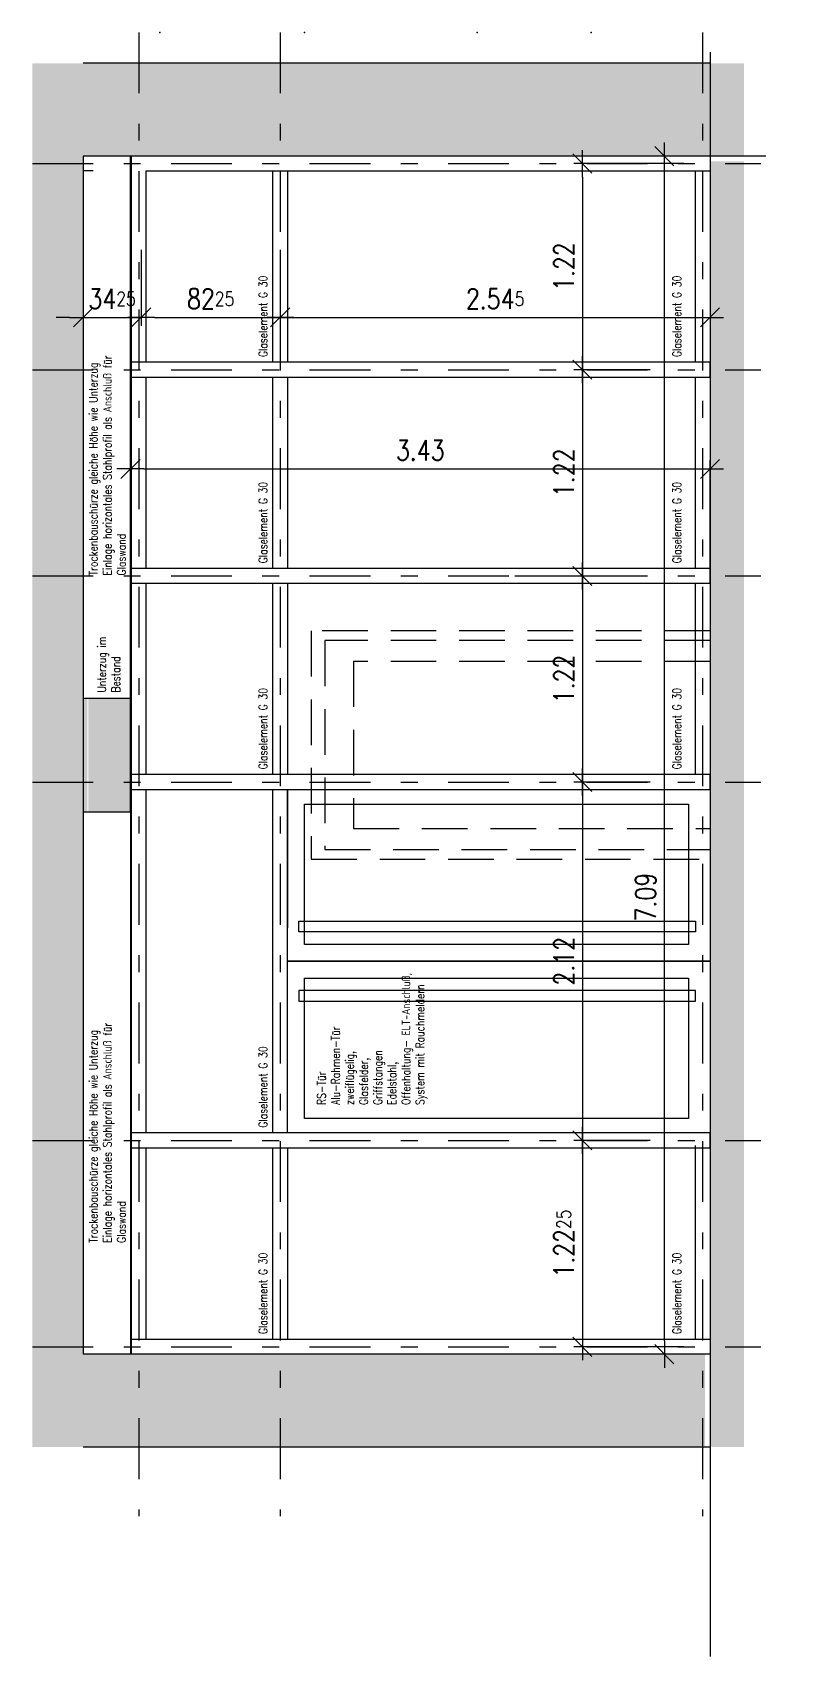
# Model space of a CAD drawing. Header units: metres. Extents: x 374 to 510, y -373 to -311.
# Drawn here: x 374.15 to 378.66, y -371.28 to -361.67 of the extents above; entities that cross this region are included whole.
import ezdxf

# ---------------------------------------------------------------- set-up
doc = ezdxf.new("R2010")
doc.units = ezdxf.units.M
doc.header["$LTSCALE"] = 0.03
doc.linetypes.add('GESTRICHELT2', pattern=[4.5, 3, -1.5])
doc.linetypes.add('STRICHPUNKT', pattern=[24, 12, -6, 0, -6])
doc.layers.get('0').update_dxf_attribs({"linetype": 'CONTINUOUS'})
doc.layers.get('Defpoints').update_dxf_attribs({"linetype": 'CONTINUOUS'})
for name, color, linetype in [('A_schraffur', 10, 'CONTINUOUS'), ('A_text', 5, 'CONTINUOUS'), ('A_wände', 4, 'CONTINUOUS'), ('A_WÄNDE_NEU', 6, 'CONTINUOUS'), ('CKMA0002', 2, 'CONTINUOUS')]:
    doc.layers.add(name, color=color, linetype=linetype)
doc.styles.add('SIMPLEX', font='simplex.shx', dxfattribs={"width": 0.8, "height": 0.1})
doc.styles.add('SIMPLEXD', font='SIMPLEXD.shx', dxfattribs={"width": 0.8, "height": 0.12})
doc.dimstyles.new('DIN', dxfattribs={"dimtxt": 0.015, "dimasz": 0.08, "dimexe": 0.05, "dimexo": 0.244839, "dimgap": 0.05, "dimtad": 1, "dimdec": 4, "dimrnd": 0.0025, "dimzin": 0, "dimdsep": 46, "dimtxsty": 'SIMPLEXD', "dimblk": 'DIMCROSS', "dimblk1": 'DIMCROSS', "dimblk2": 'DIMCROSS', "dimsah": 1, "dimcen": 2.5, "dimdle": 0.04, "dimclrd": 252, "dimclre": 252, "dimclrt": 252, "dimadec": 0, "dimazin": 0, "dimtfac": 1, "dimtdec": 4, "dimtix": 1, "dimtmove": 2, "dimatfit": 3, "dimldrblk": 'DIMCROSS', "dimfxl": 1, "dimtvp": 1, "dimtolj": 1, "dimtzin": 0, "dimarcsym": 0})

# ---------------------------------------------------------------- blocks, each defined once
blk = doc.blocks.new('DIMCROSS')
at = {"color": 0, "linetype": 'ByBlock'}
blk.add_line((-1, 0), (1, 0), dxfattribs=at)
at = {"linetype": 'ByBlock'}
blk.add_line((-0.707107, -0.707107), (0.707107, 0.707107), dxfattribs=at)
blk = doc.blocks.new('*D55')
at = {"layer": 'CKMA0002', "color": 1, "linetype": 'Continuous', "lineweight": -2}
for p, q in [((378.4932, -362.4011), (377.8432, -362.4011)), ((377.8932, -369.4107), (377.8932, -362.4811)), ((378.1634, -369.4907), (377.8432, -369.4907))]:
    blk.add_line(p, q, dxfattribs=at)
at = {"layer": 'Defpoints', "color": 0, "linetype": 'Continuous'}
for p in [(377.8932, -362.4011), (378.4932, -362.4011), (378.1634, -369.4907)]:
    blk.add_point(p, dxfattribs=at)
at = {"layer": 'CKMA0002', "color": 1, "linetype": 'Continuous', "lineweight": -2, "xscale": 0.08, "yscale": 0.08, "zscale": 0.08}
for p, rotation in [((377.8932, -362.4011), 90), ((377.8932, -369.4907), 270)]:
    blk.add_blockref('DIMCROSS', p, dxfattribs=dict(at, rotation=rotation))
at = {"layer": 'CKMA0002', "color": 6, "linetype": 'Continuous', "insert": (377.7832, -366.7859), "char_height": 0.12, "attachment_point": 5, "rotation": 90, "style": 'SIMPLEXD'}
blk.add_mtext('\\A1;7.09{\\A1\\H0.7x\\S;}', dxfattribs=at)
blk = doc.blocks.new('*D56')
at = {"layer": 'CKMA0002', "color": 1, "linetype": 'Continuous', "lineweight": -2}
for p, q in [((374.4534, -362.7555), (374.4534, -363.4055)), ((374.7964, -362.9555), (374.7964, -363.4055)), ((374.3734, -363.3555), (374.2934, -363.3555)), ((374.4534, -363.3555), (374.7964, -363.3555)), ((374.8764, -363.3555), (374.9564, -363.3555))]:
    blk.add_line(p, q, dxfattribs=at)
at = {"layer": 'Defpoints', "color": 0, "linetype": 'Continuous'}
for p in [(374.4534, -362.2591), (374.7964, -362.4591), (374.7964, -363.3555)]:
    blk.add_point(p, dxfattribs=at)
at = {"layer": 'CKMA0002', "color": 1, "linetype": 'Continuous', "lineweight": -2, "xscale": 0.08, "yscale": 0.08, "zscale": 0.08}
blk.add_blockref('DIMCROSS', (374.4534, -363.3555), dxfattribs=at)
at = {"layer": 'CKMA0002', "color": 1, "linetype": 'Continuous', "lineweight": -2, "xscale": 0.08, "yscale": 0.08, "zscale": 0.08, "rotation": 180}
blk.add_blockref('DIMCROSS', (374.7964, -363.3555), dxfattribs=at)
at = {"layer": 'CKMA0002', "color": 6, "linetype": 'Continuous', "insert": (374.6249, -363.2455), "char_height": 0.12, "attachment_point": 5, "style": 'SIMPLEXD'}
blk.add_mtext('\\A1;34{\\A1\\H0.7x\\S25;}', dxfattribs=at)
blk = doc.blocks.new('*D57')
at = {"layer": 'CKMA0002', "color": 1, "linetype": 'Continuous', "lineweight": -2}
for p, q in [((375.6194, -362.9555), (375.6194, -363.4055)), ((374.8764, -363.3555), (375.5394, -363.3555))]:
    blk.add_line(p, q, dxfattribs=at)
at = {"layer": 'Defpoints', "color": 0, "linetype": 'Continuous'}
for p in [(374.7964, -362.4591), (375.6194, -362.4891), (375.6194, -363.3555)]:
    blk.add_point(p, dxfattribs=at)
at = {"layer": 'CKMA0002', "color": 1, "linetype": 'Continuous', "lineweight": -2, "xscale": 0.08, "yscale": 0.08, "zscale": 0.08, "rotation": 180}
blk.add_blockref('DIMCROSS', (374.7964, -363.3555), dxfattribs=at)
at = {"layer": 'CKMA0002', "color": 1, "linetype": 'Continuous', "lineweight": -2, "xscale": 0.08, "yscale": 0.08, "zscale": 0.08}
blk.add_blockref('DIMCROSS', (375.6194, -363.3555), dxfattribs=at)
at = {"layer": 'CKMA0002', "color": 6, "linetype": 'Continuous', "insert": (375.2079, -363.2455), "char_height": 0.12, "attachment_point": 5, "style": 'SIMPLEXD'}
blk.add_mtext('\\A1;82{\\A1\\H0.7x\\S25;}', dxfattribs=at)
blk = doc.blocks.new('*D58')
at = {"layer": 'CKMA0002', "color": 1, "linetype": 'Continuous', "lineweight": -2}
for p, q in [((378.1634, -362.7555), (378.1634, -363.4055)), ((375.6994, -363.3555), (378.0834, -363.3555))]:
    blk.add_line(p, q, dxfattribs=at)
at = {"layer": 'Defpoints', "color": 0, "linetype": 'Continuous'}
for p in [(375.6194, -362.4891), (378.1634, -362.4891), (378.1634, -363.3555)]:
    blk.add_point(p, dxfattribs=at)
at = {"layer": 'CKMA0002', "color": 1, "linetype": 'Continuous', "lineweight": -2, "xscale": 0.08, "yscale": 0.08, "zscale": 0.08, "rotation": 180}
blk.add_blockref('DIMCROSS', (375.6194, -363.3555), dxfattribs=at)
at = {"layer": 'CKMA0002', "color": 1, "linetype": 'Continuous', "lineweight": -2, "xscale": 0.08, "yscale": 0.08, "zscale": 0.08}
blk.add_blockref('DIMCROSS', (378.1634, -363.3555), dxfattribs=at)
at = {"layer": 'CKMA0002', "color": 6, "linetype": 'Continuous', "insert": (376.8914, -363.2455), "char_height": 0.12, "attachment_point": 5, "style": 'SIMPLEXD'}
blk.add_mtext('\\A1;2.54{\\A1\\H0.7x\\S5;}', dxfattribs=at)
blk = doc.blocks.new('*D59')
at = {"layer": 'CKMA0002', "color": 1, "linetype": 'Continuous', "lineweight": -2}
for p, q in [((374.7334, -364.8521), (374.7334, -364.2021)), ((378.1634, -364.8521), (378.1634, -364.2021)), ((374.8134, -364.2521), (378.0834, -364.2521))]:
    blk.add_line(p, q, dxfattribs=at)
at = {"layer": 'Defpoints', "color": 0, "linetype": 'Continuous'}
for p in [(378.1634, -364.2521), (374.7334, -365.2676), (378.1634, -365.2676)]:
    blk.add_point(p, dxfattribs=at)
at = {"layer": 'CKMA0002', "color": 1, "linetype": 'Continuous', "lineweight": -2, "xscale": 0.08, "yscale": 0.08, "zscale": 0.08, "rotation": 180}
blk.add_blockref('DIMCROSS', (374.7334, -364.2521), dxfattribs=at)
at = {"layer": 'CKMA0002', "color": 1, "linetype": 'Continuous', "lineweight": -2, "xscale": 0.08, "yscale": 0.08, "zscale": 0.08}
blk.add_blockref('DIMCROSS', (378.1634, -364.2521), dxfattribs=at)
at = {"layer": 'CKMA0002', "color": 6, "linetype": 'Continuous', "insert": (376.4484, -364.1421), "char_height": 0.12, "attachment_point": 5, "style": 'SIMPLEXD'}
blk.add_mtext('\\A1;3.43{\\A1\\H0.7x\\S;}', dxfattribs=at)
blk = doc.blocks.new('*D60')
at = {"layer": 'CKMA0002', "color": 1, "linetype": 'Continuous', "lineweight": -2}
for p, q in [((378.0082, -362.4451), (377.3582, -362.4451)), ((377.4082, -362.5251), (377.4082, -363.5851)), ((377.8082, -363.6651), (377.3582, -363.6651))]:
    blk.add_line(p, q, dxfattribs=at)
at = {"layer": 'Defpoints', "color": 0, "linetype": 'Continuous'}
for p in [(378.6634, -362.4451), (377.4082, -363.6651), (378.4634, -363.6651)]:
    blk.add_point(p, dxfattribs=at)
at = {"layer": 'CKMA0002', "color": 1, "linetype": 'Continuous', "lineweight": -2, "xscale": 0.08, "yscale": 0.08, "zscale": 0.08}
for p, rotation in [((377.4082, -362.4451), 90), ((377.4082, -363.6651), 270)]:
    blk.add_blockref('DIMCROSS', p, dxfattribs=dict(at, rotation=rotation))
at = {"layer": 'CKMA0002', "color": 6, "linetype": 'Continuous', "insert": (377.2982, -363.0551), "char_height": 0.12, "attachment_point": 5, "rotation": 90, "style": 'SIMPLEXD'}
blk.add_mtext('\\A1;1.22{\\A1\\H0.7x\\S;}', dxfattribs=at)
blk = doc.blocks.new('*D61')
at = {"layer": 'CKMA0002', "color": 1, "linetype": 'Continuous', "lineweight": -2}
for p, q in [((377.4082, -363.7451), (377.4082, -364.8051)), ((377.0082, -364.8851), (377.4582, -364.8851))]:
    blk.add_line(p, q, dxfattribs=at)
at = {"layer": 'Defpoints', "color": 0, "linetype": 'Continuous'}
for p in [(378.4634, -363.6651), (376.8567, -364.8851), (377.4082, -364.8851)]:
    blk.add_point(p, dxfattribs=at)
at = {"layer": 'CKMA0002', "color": 1, "linetype": 'Continuous', "lineweight": -2, "xscale": 0.08, "yscale": 0.08, "zscale": 0.08}
for p, rotation in [((377.4082, -363.6651), 90), ((377.4082, -364.8851), 270)]:
    blk.add_blockref('DIMCROSS', p, dxfattribs=dict(at, rotation=rotation))
at = {"layer": 'CKMA0002', "color": 6, "linetype": 'Continuous', "insert": (377.2982, -364.2751), "char_height": 0.12, "attachment_point": 5, "rotation": 90, "style": 'SIMPLEXD'}
blk.add_mtext('\\A1;1.22{\\A1\\H0.7x\\S;}', dxfattribs=at)
blk = doc.blocks.new('*D62')
at = {"layer": 'CKMA0002', "color": 1, "linetype": 'Continuous', "lineweight": -2}
for p, q in [((377.4082, -364.9651), (377.4082, -366.0251)), ((377.8082, -366.1051), (377.3582, -366.1051))]:
    blk.add_line(p, q, dxfattribs=at)
at = {"layer": 'Defpoints', "color": 0, "linetype": 'Continuous'}
for p in [(376.8567, -364.8851), (377.4082, -366.1051), (378.4634, -366.1051)]:
    blk.add_point(p, dxfattribs=at)
at = {"layer": 'CKMA0002', "color": 1, "linetype": 'Continuous', "lineweight": -2, "xscale": 0.08, "yscale": 0.08, "zscale": 0.08}
for p, rotation in [((377.4082, -364.8851), 90), ((377.4082, -366.1051), 270)]:
    blk.add_blockref('DIMCROSS', p, dxfattribs=dict(at, rotation=rotation))
at = {"layer": 'CKMA0002', "color": 6, "linetype": 'Continuous', "insert": (377.2982, -365.4951), "char_height": 0.12, "attachment_point": 5, "rotation": 90, "style": 'SIMPLEXD'}
blk.add_mtext('\\A1;1.22{\\A1\\H0.7x\\S;}', dxfattribs=at)
blk = doc.blocks.new('*D63')
at = {"layer": 'CKMA0002', "color": 1, "linetype": 'Continuous', "lineweight": -2}
for p, q in [((377.4082, -366.1851), (377.4082, -368.1453)), ((377.8082, -368.2253), (377.3582, -368.2253))]:
    blk.add_line(p, q, dxfattribs=at)
at = {"layer": 'Defpoints', "color": 0, "linetype": 'Continuous'}
for p in [(378.4634, -366.1051), (377.4082, -368.2253), (378.4634, -368.2253)]:
    blk.add_point(p, dxfattribs=at)
at = {"layer": 'CKMA0002', "color": 1, "linetype": 'Continuous', "lineweight": -2, "xscale": 0.08, "yscale": 0.08, "zscale": 0.08}
for p, rotation in [((377.4082, -366.1051), 90), ((377.4082, -368.2253), 270)]:
    blk.add_blockref('DIMCROSS', p, dxfattribs=dict(at, rotation=rotation))
at = {"layer": 'CKMA0002', "color": 6, "linetype": 'Continuous', "insert": (377.2982, -367.1652), "char_height": 0.12, "attachment_point": 5, "rotation": 90, "style": 'SIMPLEXD'}
blk.add_mtext('\\A1;2.12{\\A1\\H0.7x\\S;}', dxfattribs=at)
blk = doc.blocks.new('*D64')
at = {"layer": 'CKMA0002', "color": 1, "linetype": 'Continuous', "lineweight": -2}
for p, q in [((377.4082, -368.3053), (377.4082, -369.3667)), ((378.0082, -369.4467), (377.3582, -369.4467))]:
    blk.add_line(p, q, dxfattribs=at)
at = {"layer": 'Defpoints', "color": 0, "linetype": 'Continuous'}
for p in [(378.4634, -368.2253), (377.4082, -369.4467), (378.4634, -369.4467)]:
    blk.add_point(p, dxfattribs=at)
at = {"layer": 'CKMA0002', "color": 1, "linetype": 'Continuous', "lineweight": -2, "xscale": 0.08, "yscale": 0.08, "zscale": 0.08}
for p, rotation in [((377.4082, -368.2253), 90), ((377.4082, -369.4467), 270)]:
    blk.add_blockref('DIMCROSS', p, dxfattribs=dict(at, rotation=rotation))
at = {"layer": 'CKMA0002', "color": 6, "linetype": 'Continuous', "insert": (377.2982, -368.836), "char_height": 0.12, "attachment_point": 5, "rotation": 90, "style": 'SIMPLEXD'}
blk.add_mtext('\\A1;1.22{\\A1\\H0.7x\\S25;}', dxfattribs=at)

msp = doc.modelspace()

# ---------------------------------------------------------------- hatches: boundary and pattern name
at = {"layer": 'A_schraffur', "linetype": 'Continuous'}
h = msp.add_hatch(color=253, dxfattribs=at)
h.paths.add_polyline_path([(374.48339, -361.85112), (374.15339, -361.85112), (374.15339, -362.40111), (374.48339, -362.40111)])
h.paths.add_polyline_path([(375.22589, -361.85112), (374.48339, -361.85112), (374.48339, -362.40111), (375.22589, -362.40111)])
h.paths.add_polyline_path([(375.99839, -361.85112), (375.22589, -361.85112), (375.22589, -362.40111), (375.25589, -362.40111), (375.99839, -362.40111)])
h.paths.add_polyline_path([(378.13339, -361.85112), (375.99839, -361.85112), (375.99839, -362.40111), (378.13339, -362.40111)])
h.paths.add_polyline_path([(378.16339, -361.85112), (378.13339, -361.85112), (378.13339, -362.40111), (378.16339, -362.40111)])
h.paths.add_polyline_path([(378.36339, -361.85112), (378.16339, -361.85112), (378.16339, -362.40111), (378.36339, -362.40111)])
h.paths.add_polyline_path([(378.36339, -362.43111), (378.16339, -362.43111), (378.16339, -364.23111), (378.36339, -364.23111)])
h.paths.add_polyline_path([(378.36339, -364.23111), (378.16339, -364.23111), (378.16339, -366.03111), (378.36339, -366.03111)])
h.paths.add_polyline_path([(374.45339, -362.43111), (374.15339, -362.43111), (374.15339, -364.23111), (374.45339, -364.23111)])
h.paths.add_polyline_path([(374.45339, -362.40111), (374.15339, -362.40111), (374.15339, -362.43111), (374.45339, -362.43111)])
h.paths.add_polyline_path([(374.45339, -364.23111), (374.15339, -364.23111), (374.15339, -366.03111), (374.45339, -366.03111), (374.45339, -365.6109)])
h = msp.add_hatch(color=253, dxfattribs=at)
h.paths.add_polyline_path([(374.47839, -365.6109), (374.45339, -365.6109), (374.45339, -366.03111), (374.47839, -366.03111)])
h.paths.add_polyline_path([(374.73339, -365.6109), (374.48339, -365.6109), (374.48339, -366.03111), (374.73339, -366.03111)])
h.paths.add_polyline_path([(374.47839, -366.03111), (374.45339, -366.03111), (374.45339, -366.28088), (374.47839, -366.28088)])
h.paths.add_polyline_path([(374.73339, -366.03111), (374.48339, -366.03111), (374.48339, -366.28088), (374.73339, -366.28088)])
h = msp.add_hatch(color=253, dxfattribs=at)
h.paths.add_polyline_path([(374.45339, -366.03111), (374.15339, -366.03111), (374.15339, -368.04111), (374.45339, -368.04111)])
h.paths.add_polyline_path([(374.45339, -368.04111), (374.15339, -368.04111), (374.15339, -369.46067), (374.45339, -369.46067)])
h.paths.add_polyline_path([(374.48339, -369.49067), (374.45339, -369.49067), (374.45339, -369.46067), (374.15339, -369.46067), (374.15339, -370.04068), (374.48339, -370.04068)])
h.paths.add_polyline_path([(375.22589, -369.49067), (374.48339, -369.49067), (374.48339, -370.04068), (375.22589, -370.04068)])
h.paths.add_polyline_path([(375.99839, -369.49067), (375.22589, -369.49067), (375.22589, -370.04068), (375.99839, -370.04068)])
h.paths.add_polyline_path([(378.13339, -369.49067), (375.99839, -369.49067), (375.99839, -370.04068), (378.13339, -370.04068)])
h.paths.add_polyline_path([(378.36339, -369.46067), (378.16339, -369.46067), (378.16339, -370.04068), (378.36339, -370.04068)])
h.paths.add_polyline_path([(378.36339, -368.04111), (378.16339, -368.04111), (378.16339, -369.46067), (378.36339, -369.46067)])
h.paths.add_polyline_path([(378.36339, -366.03111), (378.16339, -366.03111), (378.16339, -368.04111), (378.36339, -368.04111)])

# ---------------------------------------------------------------- linework, layer by layer
at = {"layer": 'A_wände', "linetype": 'Continuous'}
for p, q in [((374.45339, -362.40111), (374.45339, -369.49067)), ((378.16339, -362.40111), (374.45339, -362.40111)), ((378.16339, -369.49067), (374.45339, -369.49067))]:
    msp.add_line(p, q, dxfattribs=at)
at = {"layer": 'A_wände', "linetype": 'GESTRICHELT2', "ltscale": 3}
for p, q in [((378.16339, -365.21093), (375.80339, -365.21093)), ((375.80339, -365.21093), (375.80339, -366.56074)), ((375.80339, -366.56074), (378.16339, -366.56074))]:
    msp.add_line(p, q, dxfattribs=at)
for points in [[(378.16339, -365.26831), (375.88339, -365.26831), (375.88339, -366.50324), (378.16339, -366.50324)], [(378.16339, -365.39082), (376.05339, -365.39082), (376.05339, -366.38074), (378.16339, -366.38074)]]:
    msp.add_lwpolyline(points, dxfattribs=at)
at = {"layer": 'A_wände', "linetype": 'Continuous'}
msp.add_lwpolyline([(374.73339, -365.6109), (374.45339, -365.6109), (374.45339, -366.28088), (374.73339, -366.28088)], close=True, dxfattribs=at)
at = {"layer": 'A_WÄNDE_NEU', "color": 1, "linetype": 'STRICHPUNKT'}
for p, q in [((374.78239, -361.66952), (374.78239, -370.44973)), ((375.61939, -361.66952), (375.61939, -370.44973)), ((378.11939, -361.66952), (378.11939, -370.44973)), ((374.15339, -362.44511), (378.46339, -362.44511)), ((374.15339, -363.66511), (378.46339, -363.66511)), ((374.15339, -364.88511), (378.46339, -364.88511)), ((374.15339, -366.10511), (378.46339, -366.10511)), ((374.15339, -368.22533), (378.46339, -368.22533)), ((374.15339, -369.44667), (378.46339, -369.44667))]:
    msp.add_line(p, q, dxfattribs=at)
at = {"layer": 'A_WÄNDE_NEU', "color": 4}
for p, q in [((378.16339, -361.78535), (378.16339, -371.27957)), ((378.16339, -361.85112), (374.45339, -361.85112)), ((378.16339, -370.04068), (374.45339, -370.04068))]:
    msp.add_line(p, q, dxfattribs=at)
at = {"layer": 'A_WÄNDE_NEU', "color": 1}
msp.add_line((374.51339, -362.48911), (374.45339, -362.48911), dxfattribs=at)
at = {"layer": 'A_WÄNDE_NEU'}
for p, q in [((374.73339, -365.6109), (374.73339, -362.40111)), ((374.73839, -362.40111), (374.73839, -365.6109)), ((378.07539, -362.48911), (378.16339, -362.48911)), ((378.16339, -362.40111), (378.16339, -364.85511)), ((374.73839, -365.6109), (374.73839, -369.49067)), ((374.73339, -366.27271), (374.73339, -369.49067)), ((378.16339, -367.02772), (378.16339, -369.40267)), ((374.82639, -369.40267), (374.73839, -369.40267))]:
    msp.add_line(p, q, dxfattribs=at)
for points in [[(374.82639, -363.62111), (374.82639, -362.48911), (378.07539, -362.48911), (378.07539, -363.62111)], [(375.57539, -363.62111), (375.57539, -362.48911), (375.66339, -362.48911), (375.66339, -363.62111)], [(375.57539, -363.62111), (374.73339, -363.62111)], [(375.57539, -363.70911), (378.16339, -363.70911), (378.16339, -363.62111), (375.57539, -363.62111)], [(374.73339, -363.70911), (375.57539, -363.70911)], [(374.82639, -364.84111), (374.82639, -363.70911)], [(375.57539, -364.84111), (375.57539, -363.70911)], [(375.66339, -363.70911), (375.66339, -364.84111)], [(378.07539, -363.70911), (378.07539, -364.84111)], [(375.57539, -364.84111), (374.73339, -364.84111)], [(375.57539, -364.92911), (378.16339, -364.92911), (378.16339, -364.84111), (375.57539, -364.84111)], [(374.73339, -364.92911), (375.57539, -364.92911)], [(374.82639, -365.6109), (374.82639, -364.92911)], [(375.57539, -366.06111), (375.57539, -364.92911)], [(375.66339, -364.92911), (375.66339, -366.06111)], [(378.07539, -364.92911), (378.07539, -366.06111)], [(378.16339, -364.92911), (378.16339, -366.06111)], [(374.82639, -366.06111), (374.82639, -365.6109)], [(375.57539, -366.06111), (374.73339, -366.06111)], [(375.57539, -366.14911), (378.16339, -366.14911), (378.16339, -366.06111), (375.57539, -366.06111)], [(374.73339, -366.14911), (375.57539, -366.14911)], [(374.82639, -367.02772), (374.82639, -366.14911)], [(375.57539, -368.18133), (375.57539, -366.14911)], [(375.66339, -366.14889), (375.66339, -366.96772)], [(374.82639, -368.18133), (374.82639, -367.02772)], [(375.57539, -368.18133), (374.73339, -368.18133)], [(375.57539, -368.26933), (378.16339, -368.26933), (378.16339, -368.18133), (375.57539, -368.18133)], [(378.07539, -368.25533), (378.07539, -369.40267)], [(374.73339, -368.26933), (375.57539, -368.26933)], [(378.16339, -369.40267), (374.82639, -369.40267), (374.82639, -368.26933)], [(375.57539, -369.40267), (375.57539, -368.26933)], [(375.66339, -368.26933), (375.66339, -369.40267)]]:
    msp.add_lwpolyline(points, dxfattribs=at)
for points in [[(375.66339, -366.14911), (378.16339, -366.14911), (378.16339, -367.16533), (375.66339, -367.16533)], [(375.76339, -366.23533), (378.03539, -366.23533), (378.03539, -367.06533), (375.76339, -367.06533)], [(375.66339, -367.16533), (378.16339, -367.16533), (378.16339, -368.18133), (375.66339, -368.18133)], [(375.76339, -367.26533), (378.03539, -367.26533), (378.03539, -368.09533), (375.76339, -368.09533)]]:
    msp.add_lwpolyline(points, close=True, dxfattribs=at)
at = {"layer": 'CKMA0002', "linetype": 'Continuous'}
for points in [[(375.72956, -366.92855), (378.07746, -366.92855), (378.07746, -366.99134), (375.72956, -366.99134)], [(375.72956, -367.40211), (378.07746, -367.40211), (378.07746, -367.33932), (375.72956, -367.33932)]]:
    msp.add_lwpolyline(points, close=True, dxfattribs=at)
at = {"layer": 'CKMA0002', "color": 1}
for p in [(374.90789, -361.66952), (375.76239, -361.66952), (376.78539, -361.66952), (377.45939, -361.66952)]:
    msp.add_point(p, dxfattribs=at)

# ---------------------------------------------------------------- texts
at = {"layer": 'A_text', "linetype": 'Continuous', "char_height": 0.05, "attachment_point": 1, "rotation": 90, "style": 'SIMPLEX'}
for s, insert, width in [('Glaselement G 30', (375.49276, -363.59028), 1.4761), ('Glaselement G 30', (377.94201, -363.59028), 1.4761), ('Trockenbauschürze gleiche Höhe wie Unterzug\\PEinlage horizontales Stahlprofil als Anschluß für Glaswand', (374.48816, -364.88277), 1.4761), ('Glaselement G 30', (375.49276, -364.81028), 1.4761), ('Glaselement G 30', (377.94201, -364.81028), 1.4761), ('Unterzug im\\PBestand', (374.53843, -365.57536), 1.4761), ('Glaselement G 30', (375.49276, -366.03028), 1.4761), ('Glaselement G 30', (377.94201, -366.03028), 1.4761), ('RS-Tür \\PAlu-Rahmen-Tür\\Pzweiflügelig,\\PGlasfelder,\\PGriffstangen\\PEdelstahl,\\POffenhaltung- ELT-Anschluß, System mit Rauchmeldern', (375.83858, -368.01567), 0.9155), ('Trockenbauschürze gleiche Höhe wie Unterzug\\PEinlage horizontales Stahlprofil als Anschluß für Glaswand', (374.48816, -368.83195), 1.4761), ('Glaselement G 30', (375.49276, -368.1505), 1.4761), ('Glaselement G 30', (375.49276, -369.37184), 1.4761), ('Glaselement G 30', (377.94201, -369.37184), 1.4761)]:
    msp.add_mtext(s, dxfattribs=dict(at, insert=insert, width=width))

# ---------------------------------------------------------------- dimensions: what is measured, and where the dimension line sits
at = {"layer": 'CKMA0002', "linetype": 'Continuous'}
for base, p1, p2, text, override, picture, middle in [((374.79639, -363.35548), (374.45339, -362.25911), (374.79639, -362.45911), '34{\\A1\\H0.7x\\S25;}', {"dimexo": 0.496368, "dimclrd": 1, "dimclre": 1, "dimclrt": 6}, '*D56', (374.62489, -363.24548)), ((375.61939, -363.35548), (374.79639, -362.45911), (375.61939, -362.48911), '82{\\A1\\H0.7x\\S25;}', {"dimexo": 0.466368, "dimse1": 1, "dimclrd": 1, "dimclre": 1, "dimclrt": 6}, '*D57', (375.20789, -363.24548)), ((378.16339, -363.35548), (375.61939, -362.48911), (378.16339, -362.48911), '2.54{\\A1\\H0.7x\\S5;}', {"dimexo": 0.266368, "dimse1": 1, "dimclrd": 1, "dimclre": 1, "dimclrt": 6}, '*D58', (376.89139, -363.24548)), ((378.16339, -364.25208), (374.73339, -365.26758), (378.16339, -365.26758), '3.43{\\A1\\H0.7x\\S;}', {"dimexo": 0.415496, "dimclrd": 1, "dimclre": 1, "dimclrt": 6}, '*D59', (376.44839, -364.14208))]:
    dim = msp.add_linear_dim(base=base, p1=p1, p2=p2, text=text, dimstyle='DIN', override=override, dxfattribs=at)
    dim.commit()
    dim.dimension.update_dxf_attribs({"geometry": picture, "text_midpoint": middle})
for base, p1, p2, text, override, picture, middle in [((377.40822, -363.66511), (378.66339, -362.44511), (378.46339, -363.66511), '1.22{\\A1\\H0.7x\\S;}', {"dimexo": 0.655169, "dimclrd": 1, "dimclre": 1, "dimclrt": 6}, '*D60', (377.29822, -363.05511)), ((377.40822, -364.88511), (378.46339, -363.66511), (376.8567, -364.88511), '1.22{\\A1\\H0.7x\\S;}', {"dimexo": 0.151522, "dimse1": 1, "dimclrd": 1, "dimclre": 1, "dimclrt": 6}, '*D61', (377.29822, -364.27511)), ((377.40822, -366.10511), (376.8567, -364.88511), (378.46339, -366.10511), '1.22{\\A1\\H0.7x\\S;}', {"dimexo": 0.655169, "dimse1": 1, "dimclrd": 1, "dimclre": 1, "dimclrt": 6}, '*D62', (377.29822, -365.49511)), ((377.40822, -368.22533), (378.46339, -366.10511), (378.46339, -368.22533), '2.12{\\A1\\H0.7x\\S;}', {"dimexo": 0.655169, "dimse1": 1, "dimclrd": 1, "dimclre": 1, "dimclrt": 6}, '*D63', (377.29822, -367.16522)), ((377.40822, -369.44667), (378.46339, -368.22533), (378.46339, -369.44667), '1.22{\\A1\\H0.7x\\S25;}', {"dimexo": 0.455169, "dimse1": 1, "dimclrd": 1, "dimclre": 1, "dimclrt": 6}, '*D64', (377.29822, -368.836))]:
    dim = msp.add_linear_dim(base=base, p1=p1, p2=p2, angle=90, text=text, dimstyle='DIN', override=override, dxfattribs=at)
    dim.commit()
    dim.dimension.update_dxf_attribs({"geometry": picture, "text_midpoint": middle})
at = {"layer": 'CKMA0002', "color": 1, "linetype": 'Continuous'}
dim = msp.add_linear_dim(base=(377.89324, -362.40111), p1=(378.16339, -369.49067), p2=(378.49324, -362.40111), angle=90, text='7.09{\\A1\\H0.7x\\S;}', dimstyle='DIN', override={"dimexo": 4.57023e-12, "dimclrd": 1, "dimclre": 1, "dimclrt": 6}, dxfattribs=at)
dim.commit()
dim.dimension.update_dxf_attribs({"geometry": '*D55', "text_midpoint": (377.78324, -366.78587), "dimtype": 160})

doc.saveas('drawing.dxf')
